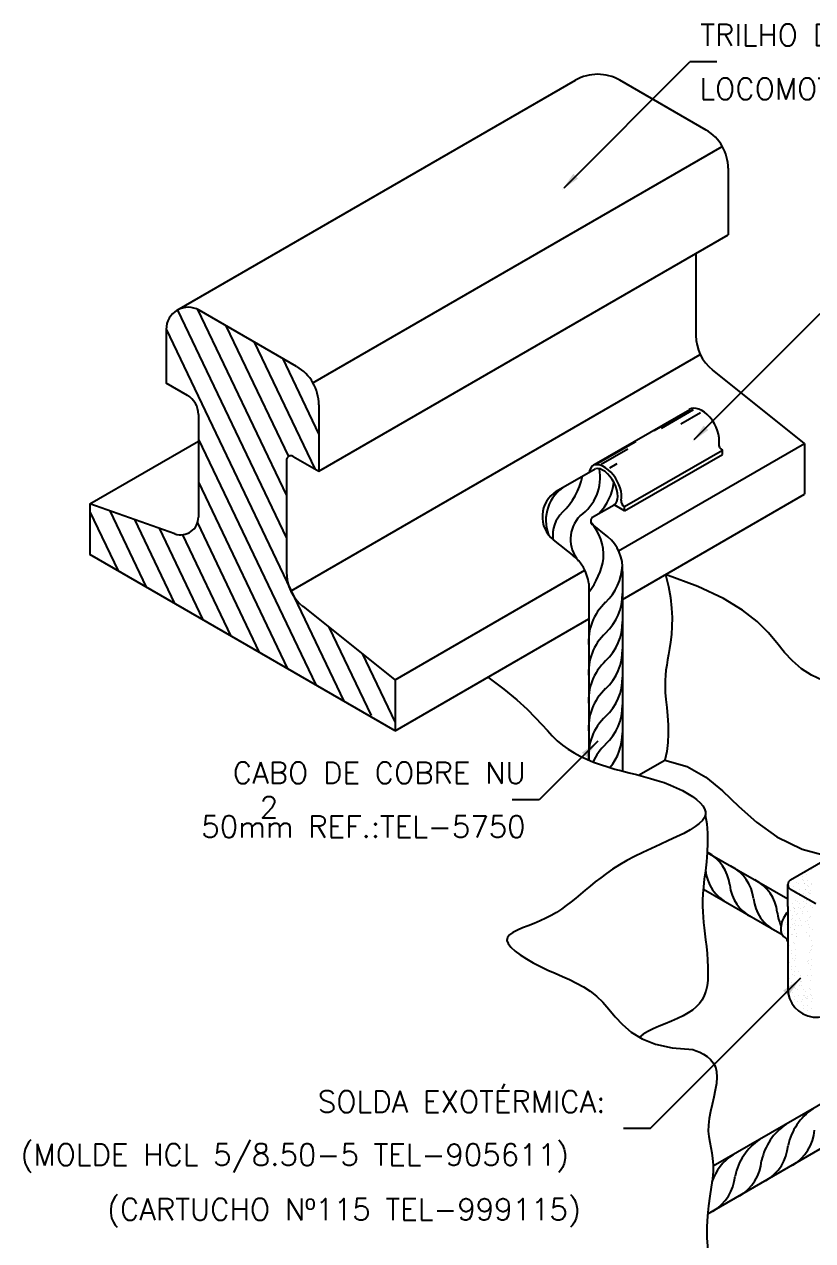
# Model space of a CAD drawing. Header units: millimetres. Extents: x -6549.1 to -6534.7, y -4775 to -4758.
# Drawn here: x -6549.1 to -6541.77, y -4769.3 to -4757.99 of the extents above; entities that cross this region are included whole.
import ezdxf
from ezdxf.enums import TextEntityAlignment as Align

# ---------------------------------------------------------------- set-up
doc = ezdxf.new("R2010")
doc.units = ezdxf.units.MM
doc.header["$LTSCALE"] = 10
doc.layers.add('Termotécnica', color=7, linetype='Continuous')
doc.styles.add('r80', font='romans.shx')

msp = doc.modelspace()

# ---------------------------------------------------------------- linework, layer by layer
at = {"layer": 'Termotécnica', "color": 2}
for p, q in [((-6544.082, -4759.512), (-6542.911, -4758.34)), ((-6542.661, -4758.34), (-6542.911, -4758.34)), ((-6547.68, -4760.65), (-6543.974, -4758.51)), ((-6542.76, -4758.975), (-6543.564, -4758.51)), ((-6546.419, -4761.323), (-6542.61, -4759.125)), ((-6542.555, -4759.329), (-6542.555, -4759.947)), ((-6546.364, -4762.146), (-6542.555, -4759.947)), ((-6542.855, -4760.12), (-6542.855, -4760.884)), ((-6546.569, -4761.174), (-6547.475, -4760.65)), ((-6542.87, -4761.852), (-6541.698, -4760.681)), ((-6547.783, -4760.827), (-6547.783, -4761.327)), ((-6546.62, -4763.258), (-6542.815, -4761.061)), ((-6541.846, -4761.888), (-6542.701, -4761.204)), ((-6547.585, -4761.441), (-6547.783, -4761.327)), ((-6546.364, -4761.528), (-6546.364, -4762.146)), ((-6547.483, -4761.618), (-6547.483, -4762.574)), ((-6548.492, -4762.449), (-6547.483, -4761.866)), ((-6543.575, -4762.886), (-6541.846, -4761.888)), ((-6541.846, -4761.888), (-6541.846, -4762.361)), ((-6546.664, -4762.044), (-6546.664, -4763.083)), ((-6546.602, -4762.009), (-6546.364, -4762.146)), ((-6544.154, -4762.333), (-6543.792, -4762.124)), ((-6543.538, -4763.338), (-6541.846, -4762.361)), ((-6548.492, -4762.449), (-6548.492, -4762.922)), ((-6547.701, -4762.729), (-6548.492, -4762.449)), ((-6543.807, -4762.568), (-6543.617, -4762.459)), ((-6543.675, -4762.756), (-6543.82, -4762.64)), ((-6543.987, -4762.938), (-6544.18, -4762.784)), ((-6545.654, -4764.56), (-6548.492, -4762.922)), ((-6545.654, -4764.087), (-6543.888, -4763.067)), ((-6543.538, -4763.078), (-6543.538, -4764.935)), ((-6542.836, -4763.218), (-6543.139, -4763.108)), ((-6543.852, -4763.192), (-6543.852, -4764.833)), ((-6542.6, -4763.329), (-6542.836, -4763.218)), ((-6542.421, -4763.438), (-6542.6, -4763.329)), ((-6545.654, -4764.087), (-6546.51, -4763.403)), ((-6542.285, -4763.544), (-6542.421, -4763.438)), ((-6545.654, -4764.56), (-6543.852, -4763.52)), ((-6542.183, -4763.645), (-6542.285, -4763.544)), ((-6542.102, -4763.742), (-6542.183, -4763.645)), ((-6542.03, -4763.831), (-6542.102, -4763.742)), ((-6541.957, -4763.911), (-6542.03, -4763.831)), ((-6541.873, -4763.983), (-6541.957, -4763.911)), ((-6541.779, -4764.043), (-6541.873, -4763.983)), ((-6545.654, -4764.087), (-6545.654, -4764.56)), ((-6541.676, -4764.094), (-6541.779, -4764.043)), ((-6543.767, -4764.656), (-6544.313, -4765.202)), ((-6543.388, -4764.974), (-6543.145, -4764.834)), ((-6544.313, -4765.202), (-6544.563, -4765.202)), ((-6542.75, -4765.691), (-6542, -4766.124)), ((-6541.975, -4765.947), (-6541.573, -4765.714)), ((-6541.867, -4765.916), (-6541.867, -4765.916)), ((-6541.86, -4765.942), (-6541.86, -4765.942)), ((-6541.838, -4765.882), (-6541.838, -4765.882)), ((-6541.825, -4765.894), (-6541.825, -4765.894)), ((-6541.783, -4765.851), (-6541.783, -4765.851)), ((-6542.786, -4766.033), (-6542.053, -4766.456)), ((-6542, -4766.196), (-6542, -4765.991)), ((-6541.74, -4766.171), (-6541.975, -4766.036)), ((-6541.944, -4766.007), (-6541.944, -4766.007)), ((-6541.928, -4766.045), (-6541.928, -4766.045)), ((-6541.915, -4765.973), (-6541.915, -4765.973)), ((-6541.902, -4765.985), (-6541.902, -4765.985)), ((-6541.891, -4766.041), (-6541.891, -4766.041)), ((-6541.851, -4765.955), (-6541.851, -4765.955)), ((-6541.849, -4765.983), (-6541.849, -4765.983)), ((-6541.846, -4765.984), (-6541.846, -4765.984)), ((-6541.84, -4766.041), (-6541.84, -4766.041)), ((-6541.834, -4766.033), (-6541.834, -4766.033)), ((-6541.819, -4766.001), (-6541.819, -4766.001)), ((-6541.814, -4765.95), (-6541.814, -4765.95)), ((-6541.808, -4766.011), (-6541.808, -4766.011)), ((-6541.791, -4766.049), (-6541.791, -4766.049)), ((-6541.778, -4765.977), (-6541.778, -4765.977)), ((-6541.778, -4765.987), (-6541.778, -4765.987)), ((-6541.956, -4766.171), (-6541.956, -4766.171)), ((-6541.926, -4766.073), (-6541.926, -4766.073)), ((-6541.926, -4766.136), (-6541.926, -4766.136)), ((-6541.913, -4766.148), (-6541.913, -4766.148)), ((-6541.896, -4766.092), (-6541.896, -4766.092)), ((-6541.892, -4766.171), (-6541.892, -4766.171)), ((-6541.871, -4766.105), (-6541.871, -4766.105)), ((-6541.858, -4766.148), (-6541.858, -4766.148)), ((-6541.855, -4766.077), (-6541.855, -4766.077)), ((-6541.84, -4766.097), (-6541.84, -4766.097)), ((-6541.824, -4766.136), (-6541.824, -4766.136)), ((-6541.822, -4766.164), (-6541.822, -4766.164)), ((-6541.811, -4766.063), (-6541.811, -4766.063)), ((-6541.798, -4766.075), (-6541.798, -4766.075)), ((-6541.789, -4766.077), (-6541.789, -4766.077)), ((-6541.787, -4766.131), (-6541.787, -4766.131)), ((-6542, -4766.196), (-6542, -4766.952)), ((-6541.977, -4766.236), (-6541.977, -4766.236)), ((-6541.961, -4766.275), (-6541.961, -4766.275)), ((-6541.947, -4766.202), (-6541.947, -4766.202)), ((-6541.939, -4766.209), (-6541.939, -4766.209)), ((-6541.937, -4766.237), (-6541.937, -4766.237)), ((-6541.934, -4766.214), (-6541.934, -4766.214)), ((-6541.924, -4766.27), (-6541.924, -4766.27)), ((-6541.908, -4766.256), (-6541.908, -4766.256)), ((-6541.903, -4766.204), (-6541.903, -4766.204)), ((-6541.879, -4766.213), (-6541.879, -4766.213)), ((-6541.867, -4766.241), (-6541.867, -4766.241)), ((-6541.867, -4766.262), (-6541.867, -4766.262)), ((-6541.852, -4766.204), (-6541.852, -4766.204)), ((-6541.846, -4766.197), (-6541.846, -4766.197)), ((-6541.813, -4766.245), (-6541.813, -4766.245)), ((-6541.792, -4766.182), (-6541.792, -4766.182)), ((-6541.771, -4766.202), (-6541.771, -4766.202)), ((-6542.052, -4766.38), (-6542.052, -4766.38)), ((-6542.022, -4766.346), (-6542.022, -4766.346)), ((-6542.009, -4766.358), (-6542.009, -4766.358)), ((-6541.971, -4766.39), (-6541.971, -4766.39)), ((-6541.967, -4766.315), (-6541.967, -4766.315)), ((-6541.958, -4766.302), (-6541.958, -4766.302)), ((-6541.954, -4766.358), (-6541.954, -4766.358)), ((-6541.942, -4766.356), (-6541.942, -4766.356)), ((-6541.929, -4766.321), (-6541.929, -4766.321)), ((-6541.929, -4766.368), (-6541.929, -4766.368)), ((-6541.905, -4766.375), (-6541.905, -4766.375)), ((-6541.888, -4766.306), (-6541.888, -4766.306)), ((-6541.887, -4766.325), (-6541.887, -4766.325)), ((-6541.873, -4766.367), (-6541.873, -4766.367)), ((-6541.837, -4766.333), (-6541.837, -4766.333)), ((-6541.821, -4766.323), (-6541.821, -4766.323)), ((-6541.805, -4766.361), (-6541.805, -4766.361)), ((-6541.803, -4766.301), (-6541.803, -4766.301)), ((-6541.802, -4766.389), (-6541.802, -4766.389)), ((-6541.791, -4766.289), (-6541.791, -4766.289)), ((-6542.036, -4766.419), (-6542.036, -4766.419)), ((-6542.034, -4766.447), (-6542.034, -4766.447)), ((-6542.004, -4766.466), (-6542.004, -4766.466)), ((-6541.999, -4766.414), (-6541.999, -4766.414)), ((-6541.963, -4766.451), (-6541.963, -4766.451)), ((-6541.953, -4766.456), (-6541.953, -4766.456)), ((-6541.942, -4766.407), (-6541.942, -4766.407)), ((-6541.935, -4766.409), (-6541.935, -4766.409)), ((-6541.923, -4766.475), (-6541.923, -4766.475)), ((-6541.918, -4766.448), (-6541.918, -4766.448)), ((-6541.916, -4766.476), (-6541.916, -4766.476)), ((-6541.824, -4766.436), (-6541.824, -4766.436)), ((-6541.803, -4766.471), (-6541.803, -4766.471)), ((-6541.796, -4766.466), (-6541.796, -4766.466)), ((-6541.783, -4766.508), (-6541.783, -4766.508)), ((-6541.773, -4766.408), (-6541.773, -4766.408)), ((-6541.981, -4766.561), (-6541.981, -4766.561)), ((-6541.964, -4766.6), (-6541.964, -4766.6)), ((-6541.951, -4766.527), (-6541.951, -4766.527)), ((-6541.938, -4766.539), (-6541.938, -4766.539)), ((-6541.928, -4766.595), (-6541.928, -4766.595)), ((-6541.799, -4766.622), (-6541.799, -4766.622)), ((-6541.792, -4766.601), (-6541.792, -4766.601)), ((-6541.784, -4766.591), (-6541.784, -4766.591)), ((-6541.777, -4766.564), (-6541.777, -4766.564)), ((-6541.77, -4766.557), (-6541.77, -4766.557)), ((-6541.985, -4766.716), (-6541.985, -4766.716)), ((-6541.962, -4766.628), (-6541.962, -4766.628)), ((-6541.955, -4766.681), (-6541.955, -4766.681)), ((-6541.942, -4766.693), (-6541.942, -4766.693)), ((-6541.933, -4766.647), (-6541.933, -4766.647)), ((-6541.929, -4766.681), (-6541.929, -4766.681)), ((-6541.819, -4766.707), (-6541.819, -4766.707)), ((-6541.812, -4766.694), (-6541.812, -4766.694)), ((-6541.81, -4766.722), (-6541.81, -4766.722)), ((-6541.776, -4766.69), (-6541.776, -4766.69)), ((-6541.968, -4766.754), (-6541.968, -4766.754)), ((-6541.966, -4766.782), (-6541.966, -4766.782)), ((-6541.955, -4766.828), (-6541.955, -4766.828)), ((-6541.942, -4766.84), (-6541.942, -4766.84)), ((-6541.937, -4766.801), (-6541.937, -4766.801)), ((-6541.932, -4766.749), (-6541.932, -4766.749)), ((-6541.9, -4766.797), (-6541.9, -4766.797)), ((-6541.887, -4766.839), (-6541.887, -4766.839)), ((-6541.818, -4766.839), (-6541.818, -4766.839)), ((-6541.792, -4766.778), (-6541.792, -4766.778)), ((-6541.781, -4766.741), (-6541.781, -4766.741)), ((-6541.781, -4766.834), (-6541.781, -4766.834)), ((-6543.28, -4768.26), (-6541.879, -4766.859)), ((-6541.985, -4766.862), (-6541.985, -4766.862)), ((-6541.968, -4766.9), (-6541.968, -4766.9)), ((-6541.966, -4766.928), (-6541.966, -4766.928)), ((-6541.937, -4766.947), (-6541.937, -4766.947)), ((-6541.926, -4766.959), (-6541.926, -4766.959)), ((-6541.896, -4766.932), (-6541.896, -4766.932)), ((-6541.881, -4766.896), (-6541.881, -4766.896)), ((-6541.874, -4766.888), (-6541.874, -4766.888)), ((-6541.871, -4766.928), (-6541.871, -4766.928)), ((-6541.803, -4766.955), (-6541.803, -4766.955)), ((-6541.786, -4766.885), (-6541.786, -4766.885)), ((-6541.956, -4766.993), (-6541.956, -4766.993)), ((-6541.939, -4767.031), (-6541.939, -4767.031)), ((-6541.937, -4767.059), (-6541.937, -4767.059)), ((-6541.913, -4766.971), (-6541.913, -4766.971)), ((-6541.908, -4767.078), (-6541.908, -4767.078)), ((-6541.903, -4767.027), (-6541.903, -4767.027)), ((-6541.869, -4767.078), (-6541.869, -4767.078)), ((-6541.867, -4767.063), (-6541.867, -4767.063)), ((-6541.858, -4766.97), (-6541.858, -4766.97)), ((-6541.852, -4767.027), (-6541.852, -4767.027)), ((-6541.846, -4767.019), (-6541.846, -4767.019)), ((-6541.839, -4767.043), (-6541.839, -4767.043)), ((-6541.833, -4766.989), (-6541.833, -4766.989)), ((-6541.827, -4767.055), (-6541.827, -4767.055)), ((-6541.816, -4767.028), (-6541.816, -4767.028)), ((-6541.814, -4767.055), (-6541.814, -4767.055)), ((-6541.79, -4766.967), (-6541.79, -4766.967)), ((-6541.785, -4767.013), (-6541.785, -4767.013)), ((-6541.784, -4767.074), (-6541.784, -4767.074)), ((-6541.78, -4767.023), (-6541.78, -4767.023)), ((-6541.771, -4767.055), (-6541.771, -4767.055)), ((-6541.853, -4767.116), (-6541.853, -4767.116)), ((-6541.851, -4767.144), (-6541.851, -4767.144)), ((-6541.821, -4767.163), (-6541.821, -4767.163)), ((-6541.816, -4767.111), (-6541.816, -4767.111)), ((-6541.78, -4767.148), (-6541.78, -4767.148)), ((-6541.405, -4767.866), (-6542.695, -4768.611)), ((-6541.226, -4768.177), (-6542.747, -4769.055)), ((-6543.28, -4768.26), (-6543.53, -4768.26))]:
    msp.add_line(p, q, dxfattribs=at)
at = {"layer": 'Termotécnica', "color": 1}
for p, q in [((-6547.677, -4760.648), (-6546.664, -4762.769)), ((-6547.49, -4760.642), (-6546.664, -4762.371)), ((-6547.783, -4760.826), (-6546.129, -4764.286)), ((-6547.228, -4760.793), (-6546.646, -4762.01)), ((-6546.965, -4760.945), (-6546.401, -4762.125)), ((-6546.702, -4761.096), (-6546.364, -4761.805)), ((-6547.483, -4761.851), (-6546.392, -4764.134)), ((-6547.483, -4762.249), (-6546.654, -4763.983)), ((-6548.492, -4762.525), (-6548.23, -4763.073)), ((-6548.307, -4762.514), (-6547.968, -4763.224)), ((-6548.078, -4762.595), (-6547.705, -4763.376)), ((-6547.492, -4762.628), (-6546.917, -4763.831)), ((-6547.849, -4762.676), (-6547.442, -4763.528)), ((-6547.63, -4762.737), (-6547.18, -4763.679)), ((-6546.269, -4763.596), (-6545.876, -4764.418)), ((-6545.961, -4763.842), (-6545.654, -4764.483))]:
    msp.add_line(p, q, dxfattribs=at)
at = {"layer": 'Termotécnica', "color": 3, "linetype": 'Continuous'}
for p, q in [((-6543.803, -4762.085), (-6542.913, -4761.571)), ((-6542.914, -4761.579), (-6543.246, -4761.771)), ((-6542.88, -4761.575), (-6543.18, -4761.748)), ((-6542.994, -4761.705), (-6542.813, -4761.601)), ((-6543.782, -4762.082), (-6543.414, -4761.869)), ((-6543.737, -4762.082), (-6543.487, -4761.937)), ((-6543.518, -4762.475), (-6542.609, -4761.95)), ((-6542.609, -4761.99), (-6542.609, -4761.95)), ((-6543.657, -4762.116), (-6543.587, -4762.076)), ((-6543.518, -4762.515), (-6542.609, -4761.99)), ((-6543.518, -4762.515), (-6543.616, -4762.458)), ((-6543.518, -4762.515), (-6543.518, -4762.475))]:
    msp.add_line(p, q, dxfattribs=at)
at = {"layer": 'Termotécnica', "color": 2}
for points in [[(-6543.139, -4763.108), (-6543.111, -4763.219), (-6543.092, -4763.322), (-6543.081, -4763.419), (-6543.077, -4763.508), (-6543.078, -4763.591), (-6543.083, -4763.666), (-6543.091, -4763.735), (-6543.1, -4763.796), (-6543.11, -4763.852), (-6543.119, -4763.902), (-6543.127, -4763.95), (-6543.134, -4763.996), (-6543.139, -4764.043), (-6543.142, -4764.092), (-6543.142, -4764.145), (-6543.14, -4764.205), (-6543.134, -4764.271), (-6543.127, -4764.345), (-6543.12, -4764.423), (-6543.114, -4764.504), (-6543.112, -4764.588), (-6543.116, -4764.671), (-6543.126, -4764.754), (-6543.145, -4764.834)], [(-6544.791, -4764.061), (-6544.641, -4764.175), (-6544.521, -4764.274), (-6544.425, -4764.361), (-6544.349, -4764.436), (-6544.288, -4764.502), (-6544.236, -4764.559), (-6544.191, -4764.609), (-6544.146, -4764.654), (-6544.097, -4764.695), (-6544.045, -4764.733), (-6543.989, -4764.767), (-6543.931, -4764.798), (-6543.87, -4764.826), (-6543.807, -4764.852), (-6543.742, -4764.875), (-6543.676, -4764.897), (-6543.61, -4764.916), (-6543.543, -4764.934), (-6543.476, -4764.952), (-6543.409, -4764.968), (-6543.343, -4764.986), (-6543.278, -4765.004), (-6543.215, -4765.023), (-6543.152, -4765.043), (-6543.092, -4765.066), (-6543.035, -4765.091), (-6542.981, -4765.117), (-6542.932, -4765.145), (-6542.887, -4765.173), (-6542.849, -4765.201), (-6542.817, -4765.23), (-6542.792, -4765.258), (-6542.775, -4765.286), (-6542.767, -4765.313), (-6542.767, -4765.34), (-6542.776, -4765.367), (-6542.795, -4765.395), (-6542.824, -4765.423), (-6542.862, -4765.452), (-6542.91, -4765.483), (-6542.969, -4765.515), (-6543.036, -4765.548), (-6543.11, -4765.582), (-6543.188, -4765.618), (-6543.268, -4765.654), (-6543.348, -4765.691), (-6543.426, -4765.73), (-6543.499, -4765.768), (-6543.567, -4765.808), (-6543.63, -4765.847), (-6543.687, -4765.887), (-6543.741, -4765.927), (-6543.791, -4765.966), (-6543.838, -4766.005), (-6543.884, -4766.044), (-6543.929, -4766.081), (-6543.973, -4766.117), (-6544.017, -4766.152), (-6544.061, -4766.186), (-6544.107, -4766.218), (-6544.153, -4766.249), (-6544.202, -4766.278), (-6544.252, -4766.304), (-6544.304, -4766.329), (-6544.359, -4766.352), (-6544.415, -4766.373), (-6544.468, -4766.394), (-6544.516, -4766.414), (-6544.558, -4766.436), (-6544.59, -4766.458), (-6544.609, -4766.483), (-6544.614, -4766.51), (-6544.603, -4766.54), (-6544.577, -4766.574), (-6544.538, -4766.609), (-6544.489, -4766.645), (-6544.432, -4766.682), (-6544.368, -4766.718), (-6544.301, -4766.753), (-6544.233, -4766.786), (-6544.164, -4766.816), (-6544.097, -4766.845), (-6544.03, -4766.875), (-6543.965, -4766.907), (-6543.902, -4766.942), (-6543.84, -4766.982), (-6543.78, -4767.03), (-6543.722, -4767.085), (-6543.666, -4767.15), (-6543.606, -4767.221), (-6543.539, -4767.293), (-6543.457, -4767.362), (-6543.356, -4767.424), (-6543.231, -4767.474), (-6543.076, -4767.509), (-6542.885, -4767.524)], [(-6543.145, -4764.834), (-6542.937, -4764.892), (-6542.763, -4764.992), (-6542.608, -4765.12), (-6542.456, -4765.264), (-6542.293, -4765.411), (-6542.101, -4765.547), (-6541.866, -4765.662), (-6541.604, -4765.733)], [(-6542.768, -4765.342), (-6542.753, -4765.427), (-6542.746, -4765.514), (-6542.746, -4765.603), (-6542.75, -4765.691), (-6542.758, -4765.778), (-6542.767, -4765.862), (-6542.777, -4765.94), (-6542.785, -4766.013), (-6542.79, -4766.078), (-6542.793, -4766.137), (-6542.794, -4766.192), (-6542.792, -4766.243), (-6542.789, -4766.293), (-6542.784, -4766.342), (-6542.778, -4766.393), (-6542.772, -4766.448), (-6542.765, -4766.506), (-6542.758, -4766.567), (-6542.751, -4766.631), (-6542.746, -4766.695), (-6542.743, -4766.759), (-6542.743, -4766.82), (-6542.745, -4766.879), (-6542.752, -4766.932), (-6542.762, -4766.981), (-6542.778, -4767.024), (-6542.797, -4767.063), (-6542.822, -4767.097), (-6542.852, -4767.129), (-6542.887, -4767.158), (-6542.928, -4767.185), (-6542.975, -4767.211), (-6543.027, -4767.236), (-6543.083, -4767.26), (-6543.14, -4767.285), (-6543.197, -4767.309), (-6543.252, -4767.333), (-6543.302, -4767.358), (-6543.346, -4767.383), (-6543.381, -4767.409)], [(-6542.885, -4767.524), (-6542.853, -4767.537), (-6542.819, -4767.551), (-6542.784, -4767.569), (-6542.751, -4767.591), (-6542.72, -4767.617), (-6542.694, -4767.648), (-6542.674, -4767.686), (-6542.663, -4767.73), (-6542.66, -4767.782), (-6542.665, -4767.84), (-6542.676, -4767.903), (-6542.69, -4767.968), (-6542.705, -4768.035), (-6542.72, -4768.101), (-6542.732, -4768.166), (-6542.739, -4768.227), (-6542.74, -4768.283), (-6542.735, -4768.335), (-6542.727, -4768.385), (-6542.718, -4768.435), (-6542.708, -4768.486), (-6542.7, -4768.539), (-6542.695, -4768.596), (-6542.695, -4768.659), (-6542.702, -4768.729), (-6542.712, -4768.806), (-6542.726, -4768.889), (-6542.739, -4768.979), (-6542.749, -4769.073), (-6542.755, -4769.174), (-6542.754, -4769.278), (-6542.744, -4769.388)]]:
    msp.add_lwpolyline(points, dxfattribs=at)
for centre, radius, start, end in [((-6543.769, -4758.865), 0.41, 60, 120), ((-6542.965, -4759.329), 0.41, 0, 60), ((-6547.578, -4760.827), 0.205, 60, 180), ((-6542.445, -4760.884), 0.41, 180, 231.3447), ((-6546.773, -4761.528), 0.41, 0, 60), ((-6547.688, -4761.618), 0.205, 0, 60), ((-6546.623, -4762.044), 0.041, 60, 180), ((-6544.007, -4762.568), 0.277, 122.1441, 231.2143), ((-6547.647, -4762.574), 0.164, 250.5062, 0), ((-6543.79, -4762.609), 0.0434, 112.4121, 226.5286), ((-6543.924, -4763.052), 0.387, 356.1583, 49.8681), ((-6544.237, -4763.234), 0.387, 6.2311, 52.8212), ((-6546.254, -4763.083), 0.41, 180, 231.3447), ((-6541.949, -4765.991), 0.0514, 120, 240), ((-6542.084, -4766.551), 0.09, 20.8529, 59.7035), ((-6541.732, -4766.956), 0.269, 179.2906, 346.3834)]:
    msp.add_arc(centre, radius, start, end, dxfattribs=at)
at = {"layer": 'Termotécnica', "color": 3, "linetype": 'Continuous'}
for centre in [(-6542.588, -4761.9), (-6543.497, -4762.425)]:
    msp.add_arc(centre, 0.0538, 168.5507, 247.2125, dxfattribs=at)
at = {"layer": 'Termotécnica', "color": 1}
for centre, radius, start, end in [((-6544.535, -4762.066), 0.637, 313.4004, 348.4485), ((-6544.187, -4762.201), 0.442, 305.1846, 10.1826), ((-6543.88, -4762.603), 0.371, 120.5886, 201.2644), ((-6544.102, -4762.195), 0.486, 314.485, 353.8319), ((-6543.883, -4762.744), 0.304, 134.818, 186.8344), ((-6543.718, -4762.778), 0.304, 134.818, 221.2921), ((-6544.195, -4762.935), 0.481, 357.3331, 40.9856), ((-6544.382, -4762.851), 0.676, 321.638, 350.9632), ((-6544.033, -4763.005), 0.494, 313.0313, 358.0062), ((-6544.033, -4763.29), 0.494, 313.0313, 0.6187), ((-6543.367, -4763.726), 0.487, 132.2966, 185.6173), ((-6544.033, -4763.549), 0.494, 313.0313, 0.6187), ((-6543.367, -4764.012), 0.487, 132.2966, 185.6173), ((-6543.367, -4764.271), 0.487, 132.2966, 185.6173), ((-6544.033, -4763.808), 0.494, 313.0313, 0.6187), ((-6544.033, -4764.066), 0.494, 313.0313, 0.6187), ((-6543.367, -4764.529), 0.487, 132.2966, 185.6173), ((-6544.033, -4764.325), 0.494, 313.0313, 0.6187), ((-6543.367, -4764.788), 0.487, 132.2966, 185.6173), ((-6544.033, -4764.584), 0.494, 319.7425, 0.6187), ((-6543.367, -4765.047), 0.487, 132.2966, 156.0648), ((-6542.928, -4766.038), 0.39, 6.5884, 62.914), ((-6542.707, -4766.166), 0.39, 6.5884, 62.914), ((-6542.373, -4765.815), 0.396, 185.6651, 243.0911), ((-6542.486, -4766.293), 0.39, 6.5884, 62.914), ((-6542.166, -4765.958), 0.376, 185.4997, 243.8123), ((-6541.945, -4766.085), 0.376, 185.4997, 243.8123), ((-6541.724, -4766.212), 0.376, 185.4997, 205.5171), ((-6541.472, -4768.524), 0.536, 123.6001, 168.3961), ((-6541.719, -4768.667), 0.536, 123.6001, 168.3961), ((-6542.16, -4768.243), 0.41, 299.6111, 355.7373), ((-6541.966, -4768.809), 0.536, 123.6001, 168.3961), ((-6542.407, -4768.386), 0.41, 299.6111, 355.7373), ((-6542.259, -4768.903), 0.471, 122.0778, 161.8115), ((-6542.653, -4768.528), 0.41, 299.6111, 355.7373), ((-6542.9, -4768.671), 0.41, 299.6111, 355.7373)]:
    msp.add_arc(centre, radius, start, end, dxfattribs=at)
at = {"layer": 'Termotécnica', "color": 3, "linetype": 'Continuous'}
for centre, ratio, start_param, end_param in [((-6542.799, -4761.768), 0.581841, 3.733045, 6.317936), ((-6543.689, -4762.282), 0.57735, 6.270306, 6.880723), ((-6543.708, -4762.293), 0.581841, 3.733045, 6.191554)]:
    msp.add_ellipse(centre, major_axis=(-0.114, 0.197), ratio=ratio, start_param=start_param, end_param=end_param, dxfattribs=at)
at = {"layer": 'Termotécnica', "color": 3}
msp.add_ellipse((-6543.708, -4762.293), major_axis=(0.092, -0.165), ratio=0.522813, start_param=0, end_param=3.020213, dxfattribs=at)
at = {"layer": 'Termotécnica', "color": 2}
msp.add_ellipse((-6541.949, -4766.335), major_axis=(0.083, 0.143), ratio=0.5774, start_param=1.238312, end_param=3.047276, dxfattribs=at)
for points in [[(-6543.996, -4759.381), (-6543.953, -4759.424), (-6544.101, -4759.531)], [(-6542.783, -4761.722), (-6542.741, -4761.764), (-6542.888, -4761.871)], [(-6543.872, -4764.806), (-6543.915, -4764.764), (-6543.767, -4764.656)], [(-6541.996, -4767.024), (-6542.044, -4766.977), (-6541.879, -4766.859)]]:
    msp.add_solid(points, dxfattribs=at)

# ---------------------------------------------------------------- texts
at = {"layer": 'Termotécnica', "color": 2, "style": 'r80'}
for s, p in [('TRILHO DE ', (-6542.815, -4758.19)), ('LOCOMOTIVA', (-6542.823, -4758.69)), ('2', (-6546.912, -4765.371))]:
    msp.add_text(s, height=0.2, dxfattribs=at).set_placement(p)
for s, p in [('CABO DE COBRE NU', (-6544.438, -4765.052)), ('50mm REF.:TEL-5750', (-6544.439, -4765.552))]:
    msp.add_text(s, height=0.2, dxfattribs=at).set_placement(p, align=Align.RIGHT)
for s, p in [('SOLDA EXOTÉRMICA: ', (-6546.372, -4768.01)), ('(MOLDE HCL 5/8.50-5 TEL-905611) ', (-6549.137, -4768.503)), ('(CARTUCHO Nº115 TEL-999115) ', (-6548.333, -4769.011))]:
    msp.add_text(s, height=0.2, dxfattribs=at).set_placement(p, align=Align.MIDDLE_LEFT)

doc.saveas('drawing.dxf')
